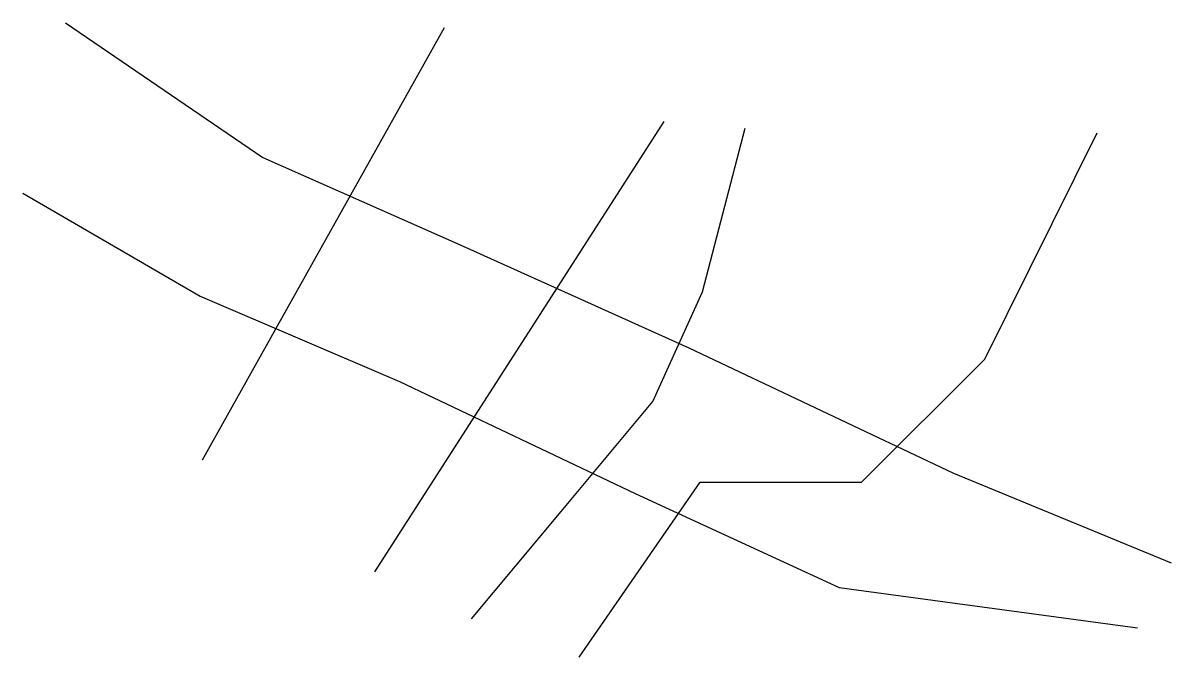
# Model space of a CAD drawing. Header units: inches. Extents: x 633246.7 to 633290, y 3066699.9 to 3066723.9.
import ezdxf

# ---------------------------------------------------------------- set-up
doc = ezdxf.new("R2010")
doc.units = ezdxf.units.IN
doc.header["$MEASUREMENT"] = 0

msp = doc.modelspace()

# ---------------------------------------------------------------- linework, layer by layer
at = {"color": 1}
for p, q in [((633253.446, 3066707.374), (633262.586, 3066723.7)), ((633259.962, 3066703.145), (633270.879, 3066720.147))]:
    msp.add_line(p, q, dxfattribs=at)
for points in [[(633263.601, 3066701.368), (633266.986, 3066705.429), (633270.448, 3066709.58), (633272.318, 3066713.719), (633273.926, 3066719.894)], [(633267.663, 3066699.93), (633272.233, 3066706.528), (633278.326, 3066706.528), (633282.981, 3066711.181), (633287.212, 3066719.725)]]:
    msp.add_lwpolyline(points, dxfattribs=at)
for points in [[(633248.284, 3066723.87, 0), (633255.731, 3066718.794, 0), (633263.178, 3066715.495, 0), (633271.81, 3066711.604, 0), (633281.796, 3066706.867, 0), (633290.005, 3066703.483, 0)], [(633246.676, 3066717.441, 0), (633253.362, 3066713.549, 0), (633260.893, 3066710.335, 0), (633269.779, 3066706.105, 0), (633277.48, 3066702.552, 0), (633288.735, 3066701.03, 0)]]:
    msp.add_polyline3d(points, dxfattribs=at)

doc.saveas('drawing.dxf')
